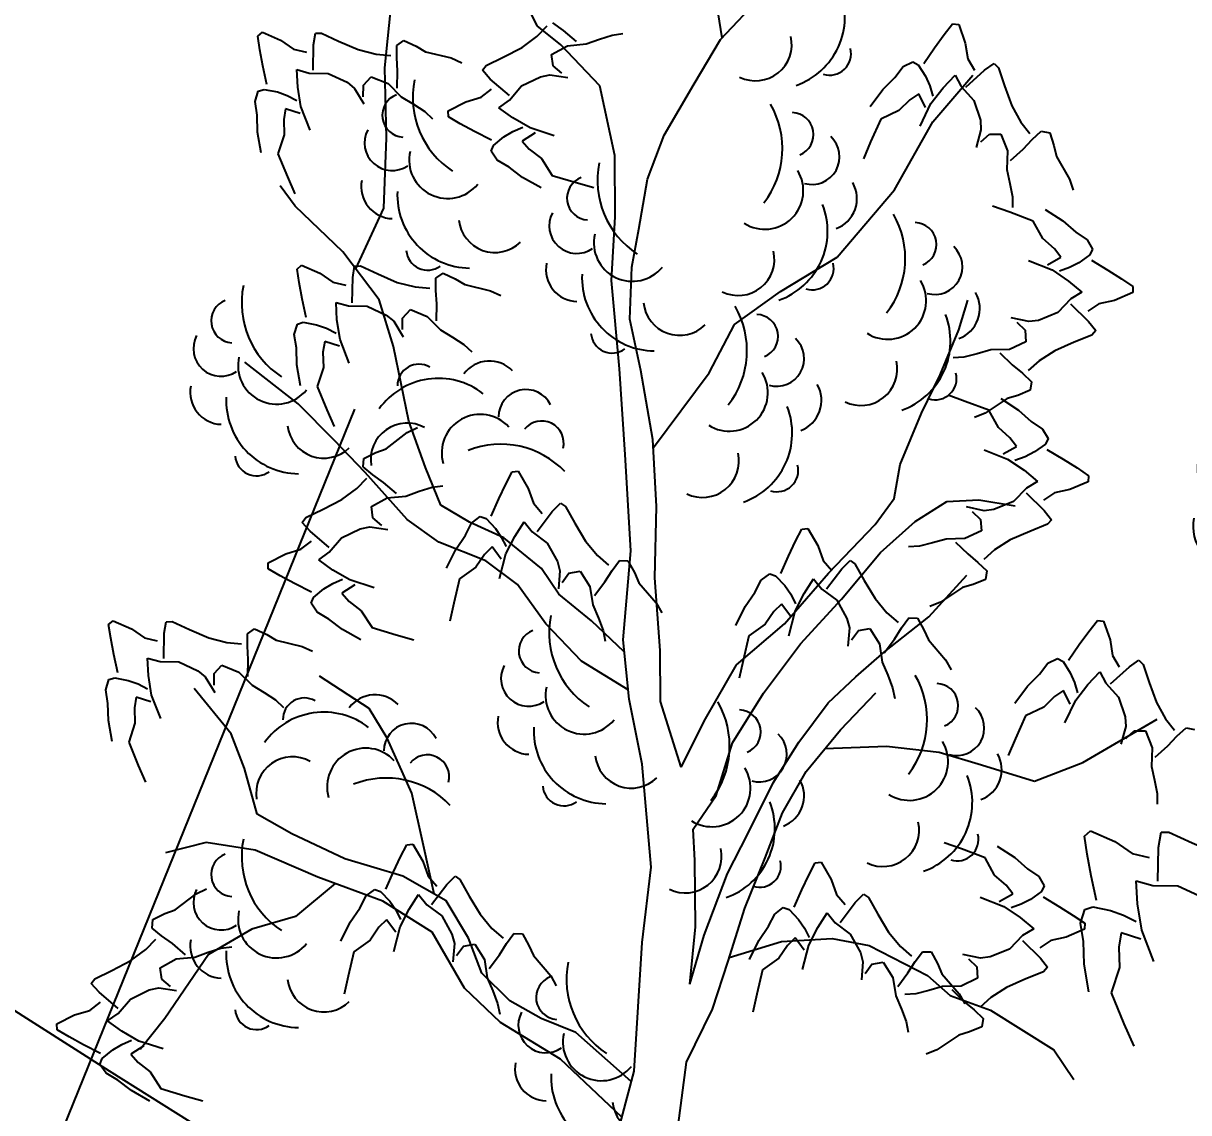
# Model space of a CAD drawing. Header units: millimetres. Extents: x 524954 to 526204, y 9523489 to 9524010.
# Drawn here: x 525915.408 to 525919.589, y 9523819.063 to 9523822.974 of the extents above; entities that cross this region are included whole.
import ezdxf

# ---------------------------------------------------------------- set-up
doc = ezdxf.new("R2010")
doc.units = ezdxf.units.MM
doc.linetypes.add('ACAD_ISO12W100', pattern=[21, 12, -3, 0, -3, 0, -3])
doc.linetypes.add('CACHE2', pattern=[4.7625, 3.175, -1.5875])
for name, color, linetype in [('Arbre', 34, 'ACAD_ISO12W100'), ('Borde_Piste', 7, 'CACHE2'), ('CN_01_00', 3, 'Continuous'), ('Toponomie', 7, 'CACHE2')]:
    doc.layers.add(name, color=color, linetype=linetype)
doc.styles.get("Standard").update_dxf_attribs({"font": 'arial.ttf'})

# ---------------------------------------------------------------- blocks, each defined once
blk = doc.blocks.new('v088')
at = {"linetype": 'Continuous'}
for p, q in [((0.3448, 10.1217), (0.2693, 10.6145)), ((-1.8059, 9.9306), (-1.7492, 10.4915)), ((-0.8352, 10.1996), (-0.9911, 10.5198)), ((0.3358, 10.1122), (0.6339, 10.4293)), ((-0.6834, 10.0784), (-0.8352, 10.1996)), ((0.1676, 9.8288), (0.3358, 10.1122)), ((-0.4354, 9.8162), (-0.6834, 10.0784)), ((-1.7966, 9.483), (-1.8059, 9.9306)), ((1.6901, 9.587), (1.945, 9.8846)), ((-0.339, 9.3704), (-0.4354, 9.8162)), ((-0.0246, 9.5014), (0.1676, 9.8288)), ((1.4442, 9.1527), (1.6901, 9.587)), ((-1.8121, 9.0349), (-1.7966, 9.483)), ((-0.1306, 9.2193), (-0.0246, 9.5014)), ((-0.337, 8.9787), (-0.339, 9.3704)), ((-0.1861, 8.901), (-0.1306, 9.2193)), ((-2.3783, 9.048), (-2.4742, 9.1766)), ((1.08, 8.7222), (1.4442, 9.1527)), ((-2.0737, 8.7558), (-2.3783, 9.048)), ((-1.992, 8.6473), (-1.8121, 9.0349)), ((-0.3597, 8.574), (-0.337, 8.9787)), ((-0.2308, 8.6575), (-0.1861, 8.901)), ((-1.8434, 8.4497), (-2.0737, 8.7558)), ((0.7177, 8.5032), (1.08, 8.7222)), ((-0.2426, 8.3277), (-0.2308, 8.6575)), ((-0.3105, 8.0091), (-0.3597, 8.574)), ((0.4236, 8.2918), (0.7177, 8.5032)), ((-1.7501, 8.1531), (-1.8434, 8.4497)), ((1.8546, 8.2596), (1.9129, 8.4473)), ((-0.1735, 7.9995), (-0.2426, 8.3277)), ((0.2621, 7.9837), (0.4236, 8.2918)), ((1.7363, 7.971), (1.8546, 8.2596)), ((-1.6531, 7.6763), (-1.7501, 8.1531)), ((-2.3581, 7.786), (-2.6995, 8.0525)), ((-0.2742, 7.4626), (-0.3105, 8.0091)), ((-0.0959, 7.5596), (-0.1735, 7.9995)), ((-0.0934, 7.5087), (0.2621, 7.9837)), ((1.617, 7.726), (1.7363, 7.971)), ((-2.1294, 7.5544), (-2.3581, 7.786)), ((1.4808, 7.3998), (1.617, 7.726)), ((-1.5474, 7.38), (-1.6531, 7.6763)), ((-1.9323, 7.3471), (-2.1294, 7.5544)), ((-0.0745, 7.1309), (-0.0959, 7.5596)), ((-0.2365, 6.8477), (-0.2742, 7.4626)), ((-1.4491, 7.1395), (-1.5474, 7.38)), ((1.4418, 7.1813), (1.4808, 7.3998)), ((-1.6648, 7.048), (-1.9323, 7.3471)), ((-1.2665, 7.0314), (-1.4491, 7.1395)), ((1.3209, 7.0171), (1.4418, 7.1813)), ((1.5755, 7.0348), (1.778, 7.1634)), ((1.778, 7.1634), (1.983, 7.1739)), ((1.983, 7.1739), (2.2139, 7.1352)), ((-0.0837, 6.6768), (-0.0745, 7.1309)), ((-1.4628, 6.9029), (-1.6648, 7.048)), ((-1.0467, 6.9303), (-1.2665, 7.0314)), ((1.3557, 6.8374), (1.5755, 7.0348)), ((1.0227, 6.7061), (1.3209, 7.0171)), ((-0.8063, 6.7363), (-1.0467, 6.9303)), ((-1.1618, 6.7848), (-1.4628, 6.9029)), ((-0.2869, 6.2807), (-0.2365, 6.8477)), ((1.107, 6.54), (1.3557, 6.8374)), ((-0.9597, 6.6336), (-1.1618, 6.7848)), ((-0.6972, 6.5707), (-0.8063, 6.7363)), ((0.7433, 6.3831), (1.0227, 6.7061)), ((1.6628, 6.4272), (1.906, 6.6935)), ((-0.0491, 6.2111), (-0.0837, 6.6768)), ((-0.7803, 6.3824), (-0.9597, 6.6336)), ((-0.4884, 6.4009), (-0.6972, 6.5707)), ((0.8455, 6.2546), (1.107, 6.54)), ((1.3814, 6.2037), (1.6628, 6.4272)), ((-0.5514, 6.1446), (-0.7803, 6.3824)), ((-0.2789, 6.2036), (-0.4884, 6.4009)), ((0.4379, 6.1217), (0.7433, 6.3831)), ((-0.2479, 5.9022), (-0.2869, 6.2807)), ((0.6096, 5.9388), (0.8455, 6.2546)), ((-0.0486, 5.8877), (-0.0491, 6.2111)), ((1.1982, 6.0444), (1.3814, 6.2037)), ((-0.2539, 5.9607), (-0.5514, 6.1446)), ((0.2399, 5.7756), (0.4379, 6.1217)), ((-1.9071, 5.8427), (-2.2223, 6.0475)), ((1.0213, 5.879), (1.1982, 6.0444)), ((-2.7868, 5.6812), (-3.0229, 5.9686)), ((0.4109, 5.6237), (0.6096, 5.9388)), ((1.0995, 5.7065), (1.3247, 5.9413)), ((-0.1646, 5.4873), (-0.2479, 5.9022)), ((0.0846, 5.4676), (-0.0486, 5.8877)), ((0.8338, 5.6263), (1.0213, 5.879)), ((-1.7911, 5.6523), (-1.9071, 5.8427)), ((0.0846, 5.4676), (0.2399, 5.7756)), ((2.6462, 5.4963), (3.1193, 5.7735)), ((0.8812, 5.4407), (1.0995, 5.7065)), ((-2.7013, 5.4591), (-2.7868, 5.6812)), ((-1.6346, 5.3011), (-1.7911, 5.6523)), ((0.3061, 5.2857), (0.4109, 5.6237)), ((0.6713, 5.3679), (0.8338, 5.6263)), ((1.0006, 5.5861), (1.394, 5.6007)), ((1.394, 5.6007), (1.7306, 5.5642)), ((1.7306, 5.5642), (1.9997, 5.4827)), ((-0.1073, 4.8293), (-0.1646, 5.4873)), ((1.9997, 5.4827), (2.3377, 5.3779)), ((2.3377, 5.3779), (2.6462, 5.4963)), ((-2.6206, 5.1685), (-2.7013, 5.4591)), ((0.7312, 5.1764), (0.8812, 5.4407)), ((0.5102, 5.0412), (0.6713, 5.3679)), ((-1.5592, 4.9668), (-1.6346, 5.3011)), ((0.1613, 5.0712), (0.3061, 5.2857)), ((-2.4003, 5.0425), (-2.6206, 5.1685)), ((0.6191, 4.888), (0.7312, 5.1764)), ((-2.0611, 4.8817), (-2.4003, 5.0425)), ((0.1717, 4.8724), (0.1613, 5.0712)), ((0.3786, 4.7897), (0.5102, 5.0412)), ((-2.9464, 4.9876), (-3.2062, 4.92)), ((-2.6344, 4.9381), (-2.9464, 4.9876)), ((-1.4917, 4.6586), (-1.5592, 4.9668)), ((-2.2328, 4.7662), (-2.6344, 4.9381)), ((-1.6919, 4.7713), (-2.0611, 4.8817)), ((0.1743, 4.4496), (0.1717, 4.8724)), ((0.489, 4.5681), (0.6191, 4.888)), ((-0.1657, 4.3492), (-0.1073, 4.8293)), ((-1.8192, 4.6131), (-2.2328, 4.7662)), ((-1.415, 4.6154), (-1.6919, 4.7713)), ((0.2314, 4.3948), (0.3786, 4.7897)), ((-2.1227, 4.7254), (-2.3768, 4.5144)), ((-1.5041, 4.4145), (-1.8192, 4.6131)), ((-1.2732, 4.3758), (-1.415, 4.6154)), ((0.3841, 4.2301), (0.489, 4.5681)), ((-2.3768, 4.5144), (-2.655, 4.434)), ((-2.655, 4.434), (-2.9315, 4.2727)), ((-1.2976, 4.0581), (-1.5041, 4.4145)), ((0.1384, 4.0819), (0.1743, 4.4496)), ((-1.1877, 4.1537), (-1.2732, 4.3758)), ((-0.2169, 3.5272), (-0.1657, 4.3492)), ((0.1384, 4.0819), (0.2314, 4.3948)), ((0.3911, 4.2526), (0.7235, 4.3553)), ((0.7235, 4.3553), (1.0465, 4.3745)), ((1.0465, 4.3745), (1.2838, 4.3297)), ((1.2838, 4.3297), (1.6547, 4.1385)), ((-2.9315, 4.2727), (-3.209, 3.8627)), ((0.2848, 3.9233), (0.3841, 4.2301)), ((-1.0099, 3.9771), (-1.1877, 4.1537)), ((1.6547, 4.1385), (1.8004, 4.0109)), ((-1.0692, 3.839), (-1.2976, 4.0581)), ((-0.8085, 3.8631), (-1.0099, 3.9771)), ((1.8004, 4.0109), (2.0573, 3.9168)), ((0.1177, 3.584), (0.2848, 3.9233)), ((2.0573, 3.9168), (2.4606, 3.664)), ((-3.209, 3.8627), (-3.3666, 3.6666)), ((-0.589, 3.7744), (-0.8085, 3.8631)), ((-0.6849, 3.6045), (-1.0692, 3.839)), ((-0.2343, 3.4611), (-0.589, 3.7744)), ((2.4606, 3.664), (2.589, 3.4739)), ((-0.2941, 3.234), (-0.6849, 3.6045)), ((0.064, 3.1786), (0.1177, 3.584)), ((-0.3436, 3.0457), (-0.2169, 3.5272))]:
    blk.add_line(p, q, dxfattribs=at)
at = {"color": 3, "linetype": 'Continuous'}
for p, q in [((-0.6662, 10.1688), (-0.7348, 10.218)), ((1.7617, 10.1424), (1.8156, 10.2117)), ((1.8156, 10.2117), (1.8541, 10.2078)), ((1.8541, 10.2078), (1.8964, 10.0886)), ((-2.6162, 10.1323), (-2.587, 10.1577)), ((-2.587, 10.1577), (-2.4712, 10.1066)), ((-2.2608, 10.0773), (-2.2494, 10.1511)), ((-2.2494, 10.1511), (-2.2113, 10.1522)), ((-2.2113, 10.1522), (-2.101, 10.101)), ((-0.8359, 10.1311), (-0.7709, 10.1978)), ((-0.5833, 10.0982), (-0.6662, 10.1688)), ((-0.3559, 10.1397), (-0.2873, 10.1487)), ((-2.6028, 10.0456), (-2.6162, 10.1323)), ((-2.4712, 10.1066), (-2.3879, 10.0492)), ((-2.101, 10.101), (-1.977, 10.0475)), ((-1.7301, 10.0737), (-1.6848, 10.1049)), ((-1.6848, 10.1049), (-1.6075, 10.069)), ((-0.9313, 10.0604), (-0.8359, 10.1311)), ((-0.5231, 10.0829), (-0.4378, 10.1134)), ((-0.4378, 10.1134), (-0.3559, 10.1397)), ((1.7002, 10.0578), (1.7617, 10.1424)), ((-2.5835, 9.9428), (-2.6028, 10.0456)), ((-2.3879, 10.0492), (-2.3057, 10.0298)), ((-2.2643, 9.9167), (-2.2608, 10.0773)), ((-1.977, 10.0475), (-1.8618, 10.0181)), ((-1.7305, 9.9947), (-1.7301, 10.0737)), ((-1.6075, 10.069), (-1.5466, 10.0327)), ((-1.0512, 9.9981), (-0.9313, 10.0604)), ((-0.7431, 10.0152), (-0.6418, 10.0712)), ((-0.6418, 10.0712), (-0.5231, 10.0829)), ((1.631, 9.9578), (1.7002, 10.0578)), ((1.8964, 10.0886), (1.9118, 9.9886)), ((-1.8618, 10.0181), (-1.7691, 10.0099)), ((-1.7254, 9.9105), (-1.7305, 9.9947)), ((-1.5466, 10.0327), (-1.3822, 9.9939)), ((-1.3822, 9.9939), (-1.316, 9.9632)), ((-1.1606, 9.945), (-1.0512, 9.9981)), ((-0.7336, 9.9427), (-0.7431, 10.0152)), ((1.9118, 9.9886), (1.9541, 9.9155)), ((-2.5582, 9.8238), (-2.5835, 9.9428)), ((-1.1838, 9.9148), (-1.1606, 9.945)), ((-0.677, 9.8958), (-0.7336, 9.9427)), ((1.4463, 9.8693), (1.5002, 9.9386)), ((1.5002, 9.9386), (1.5617, 9.9693)), ((1.5617, 9.9693), (1.5963, 9.9501)), ((1.5963, 9.9501), (1.6425, 9.877)), ((2.0195, 9.9155), (2.081, 9.9578)), ((2.081, 9.9578), (2.1079, 9.9309)), ((2.1079, 9.9309), (2.1464, 9.8155)), ((-2.3678, 9.9191), (-2.2883, 9.8969)), ((-2.3619, 9.8077), (-2.3678, 9.9191)), ((-2.2883, 9.8969), (-2.1685, 9.895)), ((-2.1685, 9.895), (-2.0471, 9.8386)), ((-1.9432, 9.8199), (-1.893, 9.873)), ((-1.893, 9.873), (-1.7856, 9.8299)), ((-1.7277, 9.8016), (-1.7254, 9.9105)), ((-1.1339, 9.8592), (-1.1838, 9.9148)), ((-0.9342, 9.8156), (-0.8138, 9.874)), ((-0.8138, 9.874), (-0.7533, 9.8858)), ((-0.7533, 9.8858), (-0.6387, 9.8698)), ((1.3694, 9.7924), (1.4463, 9.8693)), ((1.6425, 9.877), (1.6694, 9.8155)), ((1.7541, 9.8039), (1.831, 9.8847)), ((1.831, 9.8847), (1.8695, 9.8116)), ((1.9002, 9.8078), (2.0195, 9.9155)), ((-2.0471, 9.8386), (-1.9997, 9.7992)), ((-1.9438, 9.7464), (-1.9432, 9.8199)), ((-1.7856, 9.8299), (-1.7015, 9.7452)), ((-1.0116, 9.755), (-1.1339, 9.8592)), ((-1.0114, 9.724), (-0.9342, 9.8156)), ((1.6694, 9.8155), (1.6887, 9.7501)), ((2.1464, 9.8155), (2.1926, 9.6885)), ((-2.634, 9.7155), (-2.6142, 9.7814)), ((-2.6142, 9.7814), (-2.5764, 9.7933)), ((-2.5764, 9.7933), (-2.4916, 9.7768)), ((-2.4916, 9.7768), (-2.4283, 9.7541)), ((-2.3419, 9.6831), (-2.3619, 9.8077)), ((-1.9997, 9.7992), (-1.9397, 9.7002)), ((-1.1923, 9.7429), (-1.1254, 9.7944)), ((1.2886, 9.6847), (1.3694, 9.7924)), ((1.6002, 9.7655), (1.5425, 9.727)), ((1.6425, 9.677), (1.6002, 9.7655)), ((1.6771, 9.7039), (1.7541, 9.8039)), ((1.8695, 9.8116), (1.9502, 9.7232)), ((-2.6206, 9.6288), (-2.634, 9.7155)), ((-2.4283, 9.7541), (-2.3676, 9.7232)), ((-1.7015, 9.7452), (-1.624, 9.6985)), ((-1.4022, 9.6572), (-1.2895, 9.7147)), ((-1.2895, 9.7147), (-1.1923, 9.7429)), ((-1.0789, 9.6763), (-1.0114, 9.724)), ((1.5425, 9.727), (1.4733, 9.6578)), ((1.6079, 9.5578), (1.6771, 9.7039)), ((1.9502, 9.7232), (1.9925, 9.5962)), ((-2.4395, 9.6694), (-2.4511, 9.6011)), ((-2.3461, 9.6395), (-2.4395, 9.6694)), ((-2.2831, 9.5325), (-2.3419, 9.6831)), ((-1.624, 9.6985), (-1.5519, 9.6516)), ((-1.5519, 9.6516), (-1.5015, 9.6041)), ((-1.401, 9.6186), (-1.4022, 9.6572)), ((-0.9888, 9.6106), (-1.0789, 9.6763)), ((1.4733, 9.6578), (1.3579, 9.6039)), ((2.1926, 9.6885), (2.2503, 9.5847)), ((-2.6175, 9.52), (-2.6206, 9.6288)), ((-2.4511, 9.6011), (-2.4483, 9.5032)), ((-1.3254, 9.5742), (-1.401, 9.6186)), ((-0.8796, 9.5473), (-0.9888, 9.6106)), ((1.3579, 9.6039), (1.2925, 9.4577)), ((1.9925, 9.5962), (1.9964, 9.5347)), ((-1.2335, 9.5242), (-1.3254, 9.5742)), ((-0.9892, 9.5252), (-0.9269, 9.5527)), ((-0.7257, 9.4976), (-0.8796, 9.5473)), ((1.9964, 9.5347), (1.9656, 9.4231)), ((2.2503, 9.5847), (2.308, 9.5116)), ((-2.5946, 9.3874), (-2.6175, 9.52)), ((-2.4483, 9.5032), (-2.4883, 9.3823)), ((-1.1253, 9.4685), (-1.2335, 9.5242)), ((-1.1132, 9.4352), (-1.0467, 9.4905)), ((-1.0467, 9.4905), (-0.9892, 9.5252)), ((-0.8484, 9.5165), (-0.9306, 9.463)), ((1.9964, 9.4577), (2.0502, 9.5077)), ((2.0502, 9.5077), (2.1233, 9.5077)), ((2.1233, 9.5077), (2.1656, 9.4)), ((2.3233, 9.4731), (2.381, 9.527)), ((2.381, 9.527), (2.4349, 9.5154)), ((2.4349, 9.5154), (2.4618, 9.4347)), ((-1.1278, 9.3984), (-1.1132, 9.4352)), ((-0.9306, 9.463), (-0.885, 9.4108)), ((1.2925, 9.4577), (1.2463, 9.35)), ((2.2657, 9.4116), (2.3233, 9.4731)), ((2.4618, 9.4347), (2.4772, 9.3654)), ((-2.4883, 9.3823), (-2.4269, 9.2344)), ((-1.0892, 9.3413), (-1.1278, 9.3984)), ((-0.885, 9.4108), (-0.8073, 9.3511)), ((2.1656, 9.4), (2.1618, 9.2808)), ((2.1849, 9.3385), (2.2657, 9.4116)), ((-1.0136, 9.2969), (-1.0892, 9.3413)), ((-0.8073, 9.3511), (-0.7389, 9.2437)), ((2.4772, 9.3654), (2.5618, 9.2193)), ((-0.9273, 9.2307), (-1.0136, 9.2969)), ((2.1618, 9.2808), (2.181, 9.1923)), ((-2.4269, 9.2344), (-2.3802, 9.1269)), ((-0.81, 9.1646), (-0.9273, 9.2307)), ((-0.7389, 9.2437), (-0.5855, 9.1979)), ((2.5618, 9.2193), (2.5849, 9.15)), ((-0.5855, 9.1979), (-0.4727, 9.1661)), ((2.181, 9.1923), (2.1964, 9.1077)), ((2.1964, 9.1077), (2.1964, 9.0385)), ((2.1801, 9.009), (2.0697, 9.0483)), ((2.3301, 8.953), (2.1801, 9.009)), ((2.4064, 9.0272), (2.519, 8.9533)), ((2.3912, 8.8412), (2.3301, 8.953)), ((2.519, 8.9533), (2.6006, 8.8814)), ((2.6006, 8.8814), (2.6731, 8.832)), ((2.4646, 8.7765), (2.3912, 8.8412)), ((2.6731, 8.832), (2.7077, 8.7725)), ((2.5067, 8.7213), (2.4646, 8.7765)), ((2.7077, 8.7725), (2.6907, 8.7368)), ((2.2998, 8.7005), (2.4501, 8.6406)), ((2.421, 8.6735), (2.5067, 8.7213)), ((2.6907, 8.7368), (2.6207, 8.6861)), ((2.7005, 8.7027), (2.8047, 8.6399)), ((-2.3661, 8.6466), (-2.3369, 8.6719)), ((-2.3527, 8.5599), (-2.3661, 8.6466)), ((-2.3369, 8.6719), (-2.2212, 8.6209)), ((-2.0108, 8.5916), (-1.9993, 8.6654)), ((-1.9993, 8.6654), (-1.9613, 8.6665)), ((-1.9613, 8.6665), (-1.8509, 8.6153)), ((2.5609, 8.6554), (2.4969, 8.632)), ((2.6207, 8.6861), (2.5609, 8.6554)), ((-2.2212, 8.6209), (-2.1379, 8.5634)), ((-2.0143, 8.4309), (-2.0108, 8.5916)), ((-1.8509, 8.6153), (-1.7269, 8.5617)), ((-1.4805, 8.509), (-1.4801, 8.5879)), ((-1.4801, 8.5879), (-1.4347, 8.6192)), ((-1.4347, 8.6192), (-1.3575, 8.5833)), ((2.4501, 8.6406), (2.5548, 8.5702)), ((2.8047, 8.6399), (2.8931, 8.5838)), ((-2.3334, 8.4571), (-2.3527, 8.5599)), ((-2.1379, 8.5634), (-2.0557, 8.544)), ((-1.7269, 8.5617), (-1.6118, 8.5324)), ((-1.6118, 8.5324), (-1.519, 8.5242)), ((-1.3575, 8.5833), (-1.2966, 8.547)), ((-1.2966, 8.547), (-1.1322, 8.5082)), ((2.5548, 8.5702), (2.6402, 8.4985)), ((2.8931, 8.5838), (2.9656, 8.5345)), ((2.9656, 8.5345), (2.9641, 8.4958)), ((-1.4754, 8.4248), (-1.4805, 8.509)), ((-1.1322, 8.5082), (-1.066, 8.4775)), ((2.6402, 8.4985), (2.5697, 8.4555)), ((2.9641, 8.4958), (2.8478, 8.4461)), ((-2.3082, 8.3381), (-2.3334, 8.4571)), ((-2.1178, 8.4334), (-2.0382, 8.4112)), ((-2.1118, 8.322), (-2.1178, 8.4334)), ((-1.4776, 8.3159), (-1.4754, 8.4248)), ((2.5697, 8.4555), (2.4865, 8.3693)), ((2.5678, 8.4245), (2.6828, 8.3123)), ((2.749, 8.4244), (2.6787, 8.3776)), ((2.8478, 8.4461), (2.749, 8.4244)), ((-2.0382, 8.4112), (-1.9184, 8.4092)), ((-1.9184, 8.4092), (-1.7971, 8.3529)), ((-1.6931, 8.3341), (-1.643, 8.3873)), ((-1.643, 8.3873), (-1.5356, 8.3441)), ((2.4865, 8.3693), (2.3625, 8.3191)), ((-2.3641, 8.2956), (-2.3264, 8.3076)), ((-2.3264, 8.3076), (-2.2415, 8.291)), ((-2.0919, 8.1974), (-2.1118, 8.322)), ((-1.7971, 8.3529), (-1.7497, 8.3134)), ((-1.7497, 8.3134), (-1.6897, 8.2145)), ((-1.6937, 8.2606), (-1.6931, 8.3341)), ((-1.5356, 8.3441), (-1.4515, 8.2595)), ((2.3013, 8.3113), (2.188, 8.335)), ((2.3625, 8.3191), (2.3013, 8.3113)), ((2.6828, 8.3123), (2.7289, 8.2536)), ((-2.384, 8.2298), (-2.3641, 8.2956)), ((-2.2415, 8.291), (-2.1783, 8.2684)), ((-2.1783, 8.2684), (-2.1175, 8.2375)), ((-1.4515, 8.2595), (-1.374, 8.2128)), ((2.2245, 8.3065), (2.2778, 8.2559)), ((2.2778, 8.2559), (2.2824, 8.183)), ((2.7289, 8.2536), (2.7037, 8.225)), ((-2.3706, 8.1431), (-2.384, 8.2298)), ((-2.0331, 8.0467), (-2.0919, 8.1974)), ((-1.374, 8.2128), (-1.3019, 8.1659)), ((2.7037, 8.225), (2.591, 8.1793)), ((-2.3674, 8.0343), (-2.3706, 8.1431)), ((-2.1895, 8.1837), (-2.2011, 8.1153)), ((-2.0961, 8.1537), (-2.1895, 8.1837)), ((-1.3019, 8.1659), (-1.2515, 8.1184)), ((2.2824, 8.183), (2.1776, 8.1339)), ((2.591, 8.1793), (2.4672, 8.1253)), ((-2.2011, 8.1153), (-2.1982, 8.0174)), ((1.8878, 8.0848), (1.8187, 8.0804)), ((1.9713, 8.1055), (1.8878, 8.0848)), ((2.0584, 8.1303), (1.9713, 8.1055)), ((2.1776, 8.1339), (2.0584, 8.1303)), ((2.1174, 8.1109), (2.1954, 8.0349)), ((2.4672, 8.1253), (2.3672, 8.0611)), ((-2.3445, 7.9016), (-2.3674, 8.0343)), ((2.1954, 8.0349), (2.2605, 7.9811)), ((2.3672, 8.0611), (2.2979, 7.9989)), ((-2.1982, 8.0174), (-2.2383, 7.8966)), ((2.2605, 7.9811), (2.3179, 7.927)), ((2.3179, 7.927), (2.3098, 7.8725)), ((-2.2383, 7.8966), (-2.1768, 7.7487)), ((2.3098, 7.8725), (2.2308, 7.8405)), ((1.8965, 7.8022), (1.7861, 7.8414)), ((2.1627, 7.8208), (2.0222, 7.7271)), ((2.1227, 7.8203), (2.2353, 7.7465)), ((2.2308, 7.8405), (2.1627, 7.8208)), ((2.0465, 7.7461), (1.8965, 7.8022)), ((-2.1768, 7.7487), (-2.1302, 7.6412)), ((2.0222, 7.7271), (1.9545, 7.6997)), ((2.1075, 7.6343), (2.0465, 7.7461)), ((2.2353, 7.7465), (2.3169, 7.6746)), ((2.3169, 7.6746), (2.3894, 7.6252)), ((-1.7972, 7.4997), (-1.6632, 7.6026)), ((-1.6632, 7.6026), (-1.5976, 7.6345)), ((2.1809, 7.5696), (2.1075, 7.6343)), ((2.3894, 7.6252), (2.424, 7.5657)), ((2.223, 7.5144), (2.1809, 7.5696)), ((2.407, 7.5299), (2.337, 7.4793)), ((2.424, 7.5657), (2.407, 7.5299)), ((-1.9404, 7.4382), (-1.8638, 7.4754)), ((-1.8638, 7.4754), (-1.7972, 7.4997)), ((2.0162, 7.4937), (2.1664, 7.4338)), ((2.1373, 7.4666), (2.223, 7.5144)), ((2.337, 7.4793), (2.2772, 7.4485)), ((2.4169, 7.4959), (2.521, 7.4331)), ((-1.9448, 7.3833), (-1.9404, 7.4382)), ((2.1664, 7.4338), (2.2711, 7.3633)), ((2.2772, 7.4485), (2.2132, 7.4252)), ((2.521, 7.4331), (2.6094, 7.377)), ((-1.8839, 7.3331), (-1.9448, 7.3833)), ((2.2711, 7.3633), (2.3565, 7.2916)), ((2.6094, 7.377), (2.6819, 7.3276)), ((-1.985, 7.2461), (-1.9201, 7.3129)), ((-1.8154, 7.2839), (-1.8839, 7.3331)), ((-1.0336, 7.2746), (-0.9936, 7.3527)), ((-0.9936, 7.3527), (-0.9551, 7.3561)), ((-0.9551, 7.3561), (-0.8913, 7.2468)), ((2.6819, 7.3276), (2.6805, 7.289)), ((-1.7325, 7.2133), (-1.8154, 7.2839)), ((-1.587, 7.2285), (-1.5051, 7.2548)), ((-1.5051, 7.2548), (-1.4365, 7.2638)), ((-1.0783, 7.18), (-1.0336, 7.2746)), ((2.286, 7.2486), (2.2028, 7.1624)), ((2.3565, 7.2916), (2.286, 7.2486)), ((2.6805, 7.289), (2.5641, 7.2392)), ((-2.0805, 7.1754), (-1.985, 7.2461)), ((-1.791, 7.1862), (-1.6722, 7.1979)), ((-1.6722, 7.1979), (-1.587, 7.2285)), ((-0.8913, 7.2468), (-0.8575, 7.1514)), ((2.2841, 7.2177), (2.3991, 7.1055)), ((2.4653, 7.2176), (2.395, 7.1707)), ((2.5641, 7.2392), (2.4653, 7.2176)), ((-2.2004, 7.1132), (-2.0805, 7.1754)), ((-1.8923, 7.1303), (-1.791, 7.1862)), ((-1.1277, 7.0688), (-1.0783, 7.18)), ((-0.8575, 7.1514), (-0.8023, 7.0875)), ((-0.7381, 7.0997), (-0.6855, 7.1528)), ((-0.6855, 7.1528), (-0.654, 7.1313)), ((2.2028, 7.1624), (2.0788, 7.1122)), ((-2.3098, 7.06), (-2.2004, 7.1132)), ((-1.8828, 7.0578), (-1.8923, 7.1303)), ((-0.8351, 6.9716), (-0.7381, 7.0997)), ((-0.654, 7.1313), (-0.5947, 7.0251)), ((2.0176, 7.1045), (1.9044, 7.1282)), ((1.9408, 7.0996), (1.9941, 7.049)), ((2.0788, 7.1122), (2.0176, 7.1045)), ((2.3991, 7.1055), (2.4452, 7.0467)), ((-2.333, 7.0298), (-2.3098, 7.06)), ((-2.283, 6.9743), (-2.333, 7.0298)), ((-1.8262, 7.0109), (-1.8828, 7.0578)), ((-1.2925, 6.9474), (-1.2526, 7.0255)), ((-1.2526, 7.0255), (-1.1978, 7.0672)), ((-1.1978, 7.0672), (-1.1602, 7.0548)), ((-1.1602, 7.0548), (-1.1012, 6.9916)), ((-0.978, 6.9406), (-0.9175, 7.0343)), ((-0.9175, 7.0343), (-0.8661, 6.9697)), ((-0.5947, 7.0251), (-0.5257, 6.909)), ((1.9941, 7.049), (1.9988, 6.9761)), ((2.4452, 7.0467), (2.4201, 7.0181)), ((-2.1607, 6.8701), (-2.283, 6.9743)), ((-2.0833, 6.9307), (-1.963, 6.9891)), ((-1.963, 6.9891), (-1.9025, 7.0009)), ((-1.9025, 7.0009), (-1.7879, 6.9849)), ((-1.1012, 6.9916), (-1.0633, 6.9361)), ((-0.8661, 6.9697), (-0.7702, 6.8978)), ((0.8128, 6.9092), (0.8527, 6.9872)), ((0.8527, 6.9872), (0.8913, 6.9906)), ((0.8913, 6.9906), (0.9551, 6.8814)), ((1.9988, 6.9761), (1.8939, 6.9271)), ((2.3073, 6.9725), (2.1835, 6.9184)), ((2.4201, 7.0181), (2.3073, 6.9725)), ((-2.1606, 6.8391), (-2.0833, 6.9307)), ((-1.3538, 6.8575), (-1.2925, 6.9474)), ((-1.0633, 6.9361), (-1.0322, 6.8755)), ((-1.0349, 6.828), (-0.978, 6.9406)), ((1.7747, 6.9234), (1.6876, 6.8986)), ((1.8939, 6.9271), (1.7747, 6.9234)), ((2.1835, 6.9184), (2.0835, 6.8543)), ((-2.4387, 6.8298), (-2.3415, 6.858)), ((-2.3415, 6.858), (-2.2745, 6.9095)), ((-1.122, 6.8741), (-1.1715, 6.8255)), ((-1.0639, 6.7951), (-1.122, 6.8741)), ((-0.7702, 6.8978), (-0.705, 6.781)), ((-0.5257, 6.909), (-0.4496, 6.8178)), ((0.7681, 6.8145), (0.8128, 6.9092)), ((0.9551, 6.8814), (0.9888, 6.786)), ((1.6041, 6.8779), (1.535, 6.8736)), ((1.6876, 6.8986), (1.6041, 6.8779)), ((1.8337, 6.904), (1.9118, 6.828)), ((-2.5514, 6.7723), (-2.4387, 6.8298)), ((-2.228, 6.7914), (-2.1606, 6.8391)), ((-1.413, 6.7366), (-1.3538, 6.8575)), ((-1.1715, 6.8255), (-1.2266, 6.7446)), ((-1.0757, 6.6715), (-1.0349, 6.828)), ((-0.4496, 6.8178), (-0.3793, 6.7567)), ((0.7187, 6.7034), (0.7681, 6.8145)), ((1.9118, 6.828), (1.9768, 6.7743)), ((2.0835, 6.8543), (2.0142, 6.7921)), ((-2.5502, 6.7337), (-2.5514, 6.7723)), ((-2.1379, 6.7256), (-2.228, 6.7914)), ((-0.705, 6.781), (-0.6897, 6.7213)), ((-0.357, 6.7218), (-0.3104, 6.7855)), ((-0.3104, 6.7855), (-0.2553, 6.7842)), ((-0.2553, 6.7842), (-0.2138, 6.7099)), ((0.9888, 6.786), (1.0441, 6.7221)), ((1.1083, 6.7343), (1.1609, 6.7873)), ((1.1609, 6.7873), (1.1923, 6.7659)), ((1.1923, 6.7659), (1.2517, 6.6597)), ((1.9768, 6.7743), (2.0342, 6.7201)), ((-2.4746, 6.6893), (-2.5502, 6.7337)), ((-2.0288, 6.6624), (-2.1379, 6.7256)), ((-1.2266, 6.7446), (-1.3299, 6.6702)), ((-0.6897, 6.7213), (-0.6991, 6.6059)), ((-0.6753, 6.6457), (-0.6318, 6.7049)), ((-0.6318, 6.7049), (-0.56, 6.7185)), ((-0.56, 6.7185), (-0.4983, 6.6206)), ((-0.4022, 6.6506), (-0.357, 6.7218)), ((-0.2138, 6.7099), (-0.1857, 6.6447)), ((0.5938, 6.6601), (0.6485, 6.7018)), ((0.6485, 6.7018), (0.6861, 6.6893)), ((1.0112, 6.6062), (1.1083, 6.7343)), ((2.0342, 6.7201), (2.0261, 6.6656)), ((-2.3827, 6.6392), (-2.4746, 6.6893)), ((-2.2745, 6.5836), (-2.3827, 6.6392)), ((-2.1959, 6.6055), (-2.1384, 6.6402)), ((-2.1384, 6.6402), (-2.076, 6.6678)), ((-1.8748, 6.6127), (-2.0288, 6.6624)), ((-1.3299, 6.6702), (-1.3669, 6.5144)), ((-0.4679, 6.5637), (-0.4022, 6.6506)), ((-0.1857, 6.6447), (-0.0753, 6.5169)), ((0.5538, 6.582), (0.5938, 6.6601)), ((0.6861, 6.6893), (0.7451, 6.6262)), ((0.8684, 6.5752), (0.9289, 6.6689)), ((0.9289, 6.6689), (0.9803, 6.6043)), ((1.2517, 6.6597), (1.3207, 6.5436)), ((2.0261, 6.6656), (1.9472, 6.6337)), ((-2.2624, 6.5503), (-2.1959, 6.6055)), ((-1.9976, 6.6315), (-2.0798, 6.5781)), ((-0.4983, 6.6206), (-0.4798, 6.5027)), ((0.4926, 6.4921), (0.5538, 6.582)), ((0.7451, 6.6262), (0.7831, 6.5707)), ((0.9803, 6.6043), (1.0762, 6.5324)), ((1.879, 6.6139), (1.7385, 6.5203)), ((1.9472, 6.6337), (1.879, 6.6139)), ((-2.2769, 6.5134), (-2.2624, 6.5503)), ((-2.0798, 6.5781), (-2.0342, 6.5259)), ((-2.0342, 6.5259), (-1.9565, 6.4662)), ((0.7831, 6.5707), (0.8142, 6.5101)), ((0.8114, 6.4626), (0.8684, 6.5752)), ((1.0762, 6.5324), (1.1414, 6.4156)), ((1.3207, 6.5436), (1.3968, 6.4523)), ((-2.2384, 6.4564), (-2.2769, 6.5134)), ((-1.3669, 6.5144), (-1.3922, 6.3999)), ((-0.4798, 6.5027), (-0.4444, 6.4194)), ((-0.0753, 6.5169), (-0.0397, 6.4532)), ((0.4333, 6.3712), (0.4926, 6.4921)), ((0.7244, 6.5087), (0.6749, 6.4601)), ((0.7824, 6.4297), (0.7244, 6.5087)), ((1.7385, 6.5203), (1.6708, 6.4929)), ((-2.1628, 6.412), (-2.2384, 6.4564)), ((-2.0765, 6.3457), (-2.1628, 6.412)), ((-1.9565, 6.4662), (-1.8881, 6.3588)), ((-0.4444, 6.4194), (-0.4135, 6.3391)), ((0.6749, 6.4601), (0.6198, 6.3792)), ((0.7707, 6.306), (0.8114, 6.4626)), ((1.1414, 6.4156), (1.1567, 6.3559)), ((1.3968, 6.4523), (1.4671, 6.3913)), ((1.4894, 6.3564), (1.536, 6.4201)), ((1.536, 6.4201), (1.5911, 6.4188)), ((1.5911, 6.4188), (1.6326, 6.3444)), ((-3.5682, 6.3771), (-3.539, 6.4025)), ((-3.5548, 6.2904), (-3.5682, 6.3771)), ((-3.539, 6.4025), (-3.4232, 6.3514)), ((-3.2129, 6.3221), (-3.2014, 6.3959)), ((-3.2014, 6.3959), (-3.1633, 6.397)), ((-3.1633, 6.397), (-3.053, 6.3458)), ((-1.8881, 6.3588), (-1.7347, 6.313)), ((0.6198, 6.3792), (0.5164, 6.3047)), ((1.1567, 6.3559), (1.1472, 6.2405)), ((1.4442, 6.2852), (1.4894, 6.3564)), ((2.6849, 6.3343), (2.7388, 6.4036)), ((2.7388, 6.4036), (2.7772, 6.3997)), ((2.7772, 6.3997), (2.8196, 6.2805)), ((-3.4232, 6.3514), (-3.3399, 6.2939)), ((-3.2164, 6.1615), (-3.2129, 6.3221)), ((-3.053, 6.3458), (-2.929, 6.2922)), ((-2.6826, 6.2395), (-2.6821, 6.3185)), ((-2.6821, 6.3185), (-2.6368, 6.3497)), ((-2.6368, 6.3497), (-2.5596, 6.3138)), ((-2.5596, 6.3138), (-2.4986, 6.2775)), ((-1.9592, 6.2797), (-2.0765, 6.3457)), ((-1.7347, 6.313), (-1.6219, 6.2812)), ((-0.4135, 6.3391), (-0.4006, 6.2711)), ((0.5164, 6.3047), (0.4795, 6.1489)), ((1.171, 6.2803), (1.2146, 6.3394)), ((1.2146, 6.3394), (1.2864, 6.3531)), ((1.2864, 6.3531), (1.3481, 6.2552)), ((1.6326, 6.3444), (1.6606, 6.2793)), ((2.6234, 6.2497), (2.6849, 6.3343)), ((-3.5355, 6.1876), (-3.5548, 6.2904)), ((-3.3399, 6.2939), (-3.2577, 6.2746)), ((-2.929, 6.2922), (-2.8139, 6.2629)), ((-2.8139, 6.2629), (-2.7211, 6.2547)), ((-2.4986, 6.2775), (-2.3343, 6.2387)), ((1.3481, 6.2552), (1.3665, 6.1373)), ((1.3784, 6.1983), (1.4442, 6.2852)), ((1.6606, 6.2793), (1.771, 6.1515)), ((2.5541, 6.1497), (2.6234, 6.2497)), ((2.8196, 6.2805), (2.8349, 6.1805)), ((-2.6774, 6.1553), (-2.6826, 6.2395)), ((-2.3343, 6.2387), (-2.2681, 6.208)), ((-3.5103, 6.0686), (-3.5355, 6.1876)), ((-3.3198, 6.1639), (-3.2403, 6.1417)), ((-3.3139, 6.0525), (-3.3198, 6.1639)), ((-3.2403, 6.1417), (-3.1205, 6.1398)), ((-3.1205, 6.1398), (-2.9991, 6.0834)), ((-2.6797, 6.0464), (-2.6774, 6.1553)), ((0.4795, 6.1489), (0.4542, 6.0345)), ((1.3665, 6.1373), (1.4019, 6.054)), ((1.771, 6.1515), (1.8066, 6.0878)), ((2.4234, 6.1305), (2.4849, 6.1612)), ((2.4849, 6.1612), (2.5195, 6.142)), ((2.5195, 6.142), (2.5657, 6.0689)), ((2.8349, 6.1805), (2.8773, 6.1074)), ((2.9427, 6.1074), (3.0042, 6.1497)), ((3.0042, 6.1497), (3.0311, 6.1228)), ((-2.9991, 6.0834), (-2.9517, 6.044)), ((-2.8952, 6.0647), (-2.845, 6.1178)), ((-2.845, 6.1178), (-2.7377, 6.0747)), ((2.3695, 6.0612), (2.4234, 6.1305)), ((2.8234, 5.9997), (2.9427, 6.1074)), ((3.0311, 6.1228), (3.0696, 6.0074)), ((-3.5861, 5.9603), (-3.5662, 6.0262)), ((-3.5662, 6.0262), (-3.5284, 6.0381)), ((-3.5284, 6.0381), (-3.4436, 6.0215)), ((-3.4436, 6.0215), (-3.3804, 5.9989)), ((-3.294, 5.9279), (-3.3139, 6.0525)), ((-2.9517, 6.044), (-2.8917, 5.945)), ((-2.8958, 5.9912), (-2.8952, 6.0647)), ((-2.7377, 6.0747), (-2.6536, 5.99)), ((1.4019, 6.054), (1.4328, 5.9737)), ((2.2926, 5.9843), (2.3695, 6.0612)), ((2.5657, 6.0689), (2.5926, 6.0074)), ((2.6772, 5.9958), (2.7542, 6.0766)), ((2.7542, 6.0766), (2.7926, 6.0035)), ((-3.3804, 5.9989), (-3.3196, 5.968)), ((-2.6536, 5.99), (-2.576, 5.9433)), ((1.4328, 5.9737), (1.4458, 5.9057)), ((2.2118, 5.8766), (2.2926, 5.9843)), ((2.5926, 6.0074), (2.6118, 5.942)), ((2.6003, 5.8958), (2.6772, 5.9958)), ((2.7926, 6.0035), (2.8734, 5.9151)), ((3.0696, 6.0074), (3.1158, 5.8804)), ((-3.5727, 5.8736), (-3.5861, 5.9603)), ((-3.3915, 5.9142), (-3.4031, 5.8459)), ((-3.2981, 5.8843), (-3.3915, 5.9142)), ((-3.2352, 5.7773), (-3.294, 5.9279)), ((-2.576, 5.9433), (-2.5039, 5.8964)), ((2.4657, 5.9189), (2.3964, 5.8497)), ((2.5234, 5.9574), (2.4657, 5.9189)), ((2.5657, 5.8689), (2.5234, 5.9574)), ((2.8734, 5.9151), (2.9157, 5.7881)), ((-3.5695, 5.7648), (-3.5727, 5.8736)), ((-2.5039, 5.8964), (-2.4536, 5.8489)), ((2.5311, 5.7497), (2.6003, 5.8958)), ((3.1158, 5.8804), (3.1734, 5.7766)), ((-3.4031, 5.8459), (-3.4003, 5.748)), ((2.3964, 5.8497), (2.281, 5.7958)), ((-3.5466, 5.6322), (-3.5695, 5.7648)), ((-3.4003, 5.748), (-3.4403, 5.6271)), ((2.281, 5.7958), (2.2156, 5.6496)), ((2.9157, 5.7881), (2.9196, 5.7266)), ((3.1734, 5.7766), (3.2311, 5.7035)), ((2.9196, 5.7266), (2.8888, 5.615)), ((2.9196, 5.6496), (2.9734, 5.6996)), ((2.9734, 5.6996), (3.0465, 5.6996)), ((3.0465, 5.6996), (3.0888, 5.5919)), ((3.2465, 5.665), (3.3042, 5.7189)), ((3.3042, 5.7189), (3.3581, 5.7073)), ((2.2156, 5.6496), (2.1695, 5.5419)), ((3.1888, 5.6035), (3.2465, 5.665)), ((-3.4403, 5.6271), (-3.3789, 5.4792)), ((3.0888, 5.5919), (3.085, 5.4727)), ((3.1081, 5.5304), (3.1888, 5.6035)), ((-3.3789, 5.4792), (-3.3323, 5.3717)), ((3.085, 5.4727), (3.1042, 5.3842)), ((3.1042, 5.3842), (3.1196, 5.2996)), ((3.1196, 5.2996), (3.1196, 5.2304)), ((-1.7068, 4.8945), (-1.6668, 4.9726)), ((-1.6668, 4.9726), (-1.6283, 4.976)), ((-1.6283, 4.976), (-1.5645, 4.8667)), ((1.8724, 4.9461), (1.762, 4.9854)), ((2.0987, 4.9642), (2.2113, 4.8904)), ((2.0224, 4.89), (1.8724, 4.9461)), ((-1.7514, 4.7999), (-1.7068, 4.8945)), ((-1.5645, 4.8667), (-1.5307, 4.7714)), ((0.8993, 4.7791), (0.9393, 4.8572)), ((0.9393, 4.8572), (0.9778, 4.8606)), ((0.9778, 4.8606), (1.0416, 4.7513)), ((2.0834, 4.7783), (2.0224, 4.89)), ((2.2113, 4.8904), (2.2929, 4.8185)), ((-1.8008, 4.6887), (-1.7514, 4.7999)), ((2.2929, 4.8185), (2.3654, 4.7691)), ((-1.5307, 4.7714), (-1.4755, 4.7074)), ((-1.4112, 4.7196), (-1.3587, 4.7727)), ((-1.3587, 4.7727), (-1.3272, 4.7513)), ((-1.3272, 4.7513), (-1.2679, 4.6451)), ((0.8546, 4.6845), (0.8993, 4.7791)), ((1.0416, 4.7513), (1.0754, 4.656)), ((2.1569, 4.7135), (2.0834, 4.7783)), ((2.3654, 4.7691), (2.4, 4.7096)), ((-3.0095, 4.66), (-2.9439, 4.6918)), ((-1.9257, 4.6454), (-1.871, 4.6871)), ((-1.871, 4.6871), (-1.8334, 4.6747)), ((-1.5083, 4.5916), (-1.4112, 4.7196)), ((0.8053, 4.5733), (0.8546, 4.6845)), ((2.1989, 4.6584), (2.1569, 4.7135)), ((2.4, 4.7096), (2.383, 4.6739)), ((-3.1435, 4.5571), (-3.0095, 4.66)), ((-1.9657, 4.5674), (-1.9257, 4.6454)), ((-1.8334, 4.6747), (-1.7744, 4.6115)), ((-1.6512, 4.5605), (-1.5907, 4.6542)), ((-1.5907, 4.6542), (-1.5392, 4.5896)), ((-1.2679, 4.6451), (-1.1988, 4.529)), ((1.0754, 4.656), (1.1306, 4.592)), ((1.1948, 4.6042), (1.2474, 4.6573)), ((1.2474, 4.6573), (1.2789, 4.6359)), ((1.2789, 4.6359), (1.3382, 4.5297)), ((1.9921, 4.6376), (2.1424, 4.5777)), ((2.1133, 4.6106), (2.1989, 4.6584)), ((2.383, 4.6739), (2.3129, 4.6232)), ((2.3928, 4.6398), (2.497, 4.577)), ((-1.7744, 4.6115), (-1.7365, 4.5561)), ((-1.5392, 4.5896), (-1.4434, 4.5178)), ((0.6804, 4.53), (0.7351, 4.5718)), ((0.7351, 4.5718), (0.7727, 4.5593)), ((1.0978, 4.4762), (1.1948, 4.6042)), ((2.1424, 4.5777), (2.247, 4.5072)), ((2.2532, 4.5924), (2.1892, 4.5691)), ((2.3129, 4.6232), (2.2532, 4.5924)), ((2.497, 4.577), (2.5853, 4.5209)), ((-3.2867, 4.4956), (-3.2101, 4.5328)), ((-3.2101, 4.5328), (-3.1435, 4.5571)), ((-2.0269, 4.4774), (-1.9657, 4.5674)), ((-1.7365, 4.5561), (-1.7054, 4.4954)), ((-1.7081, 4.4479), (-1.6512, 4.5605)), ((-1.4434, 4.5178), (-1.3781, 4.401)), ((-1.1988, 4.529), (-1.1228, 4.4377)), ((0.6404, 4.452), (0.6804, 4.53)), ((0.7727, 4.5593), (0.8317, 4.4961)), ((0.9549, 4.4451), (1.0154, 4.5388)), ((1.0154, 4.5388), (1.0668, 4.4742)), ((1.3382, 4.5297), (1.4072, 4.4136)), ((2.5853, 4.5209), (2.6578, 4.4715)), ((-3.2911, 4.4407), (-3.2867, 4.4956)), ((-2.0862, 4.3565), (-2.0269, 4.4774)), ((-1.7952, 4.494), (-1.8447, 4.4455)), ((-1.7371, 4.415), (-1.7952, 4.494)), ((0.8317, 4.4961), (0.8696, 4.4407)), ((1.0668, 4.4742), (1.1627, 4.4024)), ((2.247, 4.5072), (2.3325, 4.4356)), ((2.6578, 4.4715), (2.6564, 4.4329)), ((-3.2303, 4.3905), (-3.2911, 4.4407)), ((-1.8447, 4.4455), (-1.8998, 4.3645)), ((-1.7488, 4.2914), (-1.7081, 4.4479)), ((-1.1228, 4.4377), (-1.0524, 4.3767)), ((-1.0302, 4.3418), (-0.9835, 4.4054)), ((-0.9835, 4.4054), (-0.9285, 4.4041)), ((0.5791, 4.362), (0.6404, 4.452)), ((0.8696, 4.4407), (0.9007, 4.38)), ((0.898, 4.3325), (0.9549, 4.4451)), ((1.4072, 4.4136), (1.4833, 4.3223)), ((2.3325, 4.4356), (2.262, 4.3926)), ((2.6564, 4.4329), (2.5401, 4.3831)), ((-3.3314, 4.3035), (-3.2664, 4.3702)), ((-3.1617, 4.3413), (-3.2303, 4.3905)), ((-1.8998, 4.3645), (-2.0031, 4.2901)), ((-1.3781, 4.401), (-1.3629, 4.3412)), ((-0.9285, 4.4041), (-0.8869, 4.3298)), ((0.5199, 4.2411), (0.5791, 4.362)), ((0.8109, 4.3786), (0.7614, 4.3301)), ((0.869, 4.2996), (0.8109, 4.3786)), ((1.1627, 4.4024), (1.228, 4.2856)), ((2.262, 4.3926), (2.1788, 4.3064)), ((2.2601, 4.3616), (2.3751, 4.2494)), ((2.4412, 4.3615), (2.371, 4.3146)), ((2.5401, 4.3831), (2.4412, 4.3615)), ((-3.4268, 4.2328), (-3.3314, 4.3035)), ((-3.0788, 4.2707), (-3.1617, 4.3413)), ((-2.9333, 4.2859), (-2.8514, 4.3121)), ((-2.8514, 4.3121), (-2.7828, 4.3211)), ((-1.3629, 4.3412), (-1.3723, 4.2259)), ((-1.3485, 4.2656), (-1.3049, 4.3248)), ((-1.3049, 4.3248), (-1.2331, 4.3384)), ((-1.2331, 4.3384), (-1.1715, 4.2405)), ((-1.0754, 4.2705), (-1.0302, 4.3418)), ((-0.8869, 4.3298), (-0.8589, 4.2646)), ((0.7614, 4.3301), (0.7063, 4.2491)), ((0.8572, 4.176), (0.898, 4.3325)), ((1.4833, 4.3223), (1.5536, 4.2613)), ((2.1788, 4.3064), (2.0548, 4.2561)), ((-3.2386, 4.1877), (-3.1373, 4.2436)), ((-3.1373, 4.2436), (-3.0186, 4.2553)), ((-3.0186, 4.2553), (-2.9333, 4.2859)), ((-2.0031, 4.2901), (-2.0401, 4.1343)), ((-1.1715, 4.2405), (-1.153, 4.1227)), ((-1.1411, 4.1837), (-1.0754, 4.2705)), ((-0.8589, 4.2646), (-0.7485, 4.1368)), ((0.7063, 4.2491), (0.603, 4.1747)), ((1.228, 4.2856), (1.2432, 4.2258)), ((1.5759, 4.2264), (1.6226, 4.29)), ((1.6226, 4.29), (1.6776, 4.2887)), ((1.6776, 4.2887), (1.7191, 4.2144)), ((1.9936, 4.2484), (1.8803, 4.2721)), ((1.9168, 4.2436), (1.9701, 4.193)), ((2.0548, 4.2561), (1.9936, 4.2484)), ((2.3751, 4.2494), (2.4212, 4.1906)), ((-3.5467, 4.1705), (-3.4268, 4.2328)), ((-3.2291, 4.1152), (-3.2386, 4.1877)), ((1.2432, 4.2258), (1.2338, 4.1105)), ((1.2576, 4.1502), (1.3011, 4.2094)), ((1.3011, 4.2094), (1.373, 4.223)), ((1.373, 4.223), (1.4346, 4.1251)), ((1.5307, 4.1551), (1.5759, 4.2264)), ((1.7191, 4.2144), (1.7472, 4.1493)), ((1.9701, 4.193), (1.9747, 4.12)), ((2.4212, 4.1906), (2.396, 4.1621)), ((-3.6561, 4.1174), (-3.5467, 4.1705)), ((-2.0401, 4.1343), (-2.0653, 4.0199)), ((-0.7485, 4.1368), (-0.7129, 4.0731)), ((0.603, 4.1747), (0.566, 4.0189)), ((1.465, 4.0683), (1.5307, 4.1551)), ((1.7472, 4.1493), (1.8576, 4.0214)), ((2.396, 4.1621), (2.2833, 4.1164)), ((-3.6793, 4.0872), (-3.6561, 4.1174)), ((-3.6294, 4.0317), (-3.6793, 4.0872)), ((-3.1725, 4.0683), (-3.2291, 4.1152)), ((-1.153, 4.1227), (-1.1176, 4.0393)), ((1.4346, 4.1251), (1.4531, 4.0073)), ((1.8699, 4.071), (1.7506, 4.0673)), ((1.9747, 4.12), (1.8699, 4.071)), ((2.2833, 4.1164), (2.1595, 4.0623)), ((-3.5071, 3.9275), (-3.6294, 4.0317)), ((-3.4297, 3.988), (-3.3093, 4.0465)), ((-3.3093, 4.0465), (-3.2488, 4.0583)), ((-3.2488, 4.0583), (-3.1342, 4.0423)), ((-1.1176, 4.0393), (-1.0867, 3.9591)), ((0.566, 4.0189), (0.5407, 3.9045)), ((1.5801, 4.0219), (1.511, 4.0175)), ((1.6636, 4.0426), (1.5801, 4.0219)), ((1.7506, 4.0673), (1.6636, 4.0426)), ((1.8097, 4.0479), (1.8877, 3.9719)), ((1.8576, 4.0214), (1.8932, 3.9577)), ((2.1595, 4.0623), (2.0595, 3.9982)), ((-3.6878, 3.9154), (-3.6208, 3.9668)), ((-3.5069, 3.8964), (-3.4297, 3.988)), ((-1.0867, 3.9591), (-1.0738, 3.891)), ((1.4531, 4.0073), (1.4885, 3.9239)), ((1.8877, 3.9719), (1.9528, 3.9182)), ((2.0595, 3.9982), (1.9902, 3.936)), ((-3.785, 3.8871), (-3.6878, 3.9154)), ((1.4885, 3.9239), (1.5194, 3.8437)), ((1.9528, 3.9182), (2.0102, 3.864)), ((-3.8977, 3.8297), (-3.785, 3.8871)), ((-3.5743, 3.8488), (-3.5069, 3.8964)), ((-3.4842, 3.783), (-3.5743, 3.8488)), ((2.0102, 3.864), (2.002, 3.8096)), ((-3.8965, 3.791), (-3.8977, 3.8297)), ((1.5194, 3.8437), (1.5323, 3.7756)), ((2.002, 3.8096), (1.9231, 3.7776)), ((-3.8209, 3.7466), (-3.8965, 3.791)), ((-3.729, 3.6966), (-3.8209, 3.7466)), ((-3.3751, 3.7197), (-3.4842, 3.783)), ((1.855, 3.7579), (1.7144, 3.6642)), ((1.9231, 3.7776), (1.855, 3.7579)), ((-3.6208, 3.641), (-3.729, 3.6966)), ((-3.5422, 3.6629), (-3.4847, 3.6976)), ((-3.4847, 3.6976), (-3.4223, 3.7252)), ((-3.3439, 3.6889), (-3.4261, 3.6355)), ((-3.2212, 3.6701), (-3.3751, 3.7197)), ((-3.6087, 3.6076), (-3.5422, 3.6629)), ((-3.4261, 3.6355), (-3.3805, 3.5833)), ((1.7144, 3.6642), (1.6468, 3.6368)), ((-3.6232, 3.5708), (-3.6087, 3.6076)), ((-3.5847, 3.5138), (-3.6232, 3.5708)), ((-3.3805, 3.5833), (-3.3028, 3.5236)), ((-3.5091, 3.4694), (-3.5847, 3.5138)), ((-3.3028, 3.5236), (-3.2344, 3.4162)), ((-3.4228, 3.4031), (-3.5091, 3.4694)), ((-3.3055, 3.337), (-3.4228, 3.4031)), ((-3.2344, 3.4162), (-3.081, 3.3703)), ((-3.081, 3.3703), (-2.9682, 3.3386))]:
    blk.add_line(p, q, dxfattribs=at)
for centre, major_axis, start_param, end_param in [((0.6623, 10.2582), (-0.3298, 0.3298), 2.69514, 4.302022), ((0.5573, 10.0804), (0.1641, 0.1641), 3.478918, 5.717341), ((1.0314, 10.0206), (0.0964, 0.0964), 3.62262, 5.745019), ((-1.0632, 9.7428), (0.3995, 0.3995), 2.158504, 3.344219), ((-1.6825, 9.6282), (-0.099, 0.099), -0.421529, 2.292047), ((0.1648, 9.4153), (0.3995, 0.3995), 4.836335, 6.022049), ((0.7881, 9.5054), (-0.099, 0.099), 2.746913, 5.46049), ((-1.7599, 9.4514), (-0.1246, 0.1246), 0.293965, 2.957824), ((0.9181, 9.3628), (0.1246, 0.1246), 3.651933, 6.315792), ((-1.4053, 9.3432), (0.1741, 0.1741), 2.133893, 4.816631), ((0.1148, 9.2139), (-0.3995, 0.3995), 0.587708, 1.773422), ((0.617, 9.1466), (-0.1741, 0.1741), 1.793126, 4.475865), ((-1.7527, 9.1724), (-0.1445, 0.1445), 0.590553, 2.325666), ((-0.5045, 9.0993), (0.099, 0.099), 1.149268, 3.862844), ((1.0008, 9.0963), (-0.1445, 0.1445), 2.713295, 4.448408), ((-1.2605, 9.1191), (0.3298, 0.3298), 2.307735, 3.914618), ((0.5518, 8.8878), (-0.3298, 0.3298), 2.69514, 4.302022), ((-0.5819, 8.9225), (0.1246, 0.1246), 1.864761, 4.52862), ((0.9486, 8.7133), (-0.3995, 0.3995), 3.265538, 4.451253), ((-1.1039, 8.9843), (0.1641, 0.1641), 2.463212, 4.701636), ((1.5719, 8.8034), (0.099, 0.099), 4.31771, 7.031286), ((-0.2273, 8.8143), (0.1741, 0.1741), 2.133893, 4.816631), ((-1.5338, 8.7756), (0.0964, 0.0964), 2.435534, 4.557933), ((0.4467, 8.71), (-0.1641, 0.1641), 1.908121, 4.146545), ((1.7019, 8.6608), (0.1246, 0.1246), 3.651933, 6.315792), ((-0.5746, 8.6435), (0.1445, 0.1445), 2.161349, 3.896462), ((0.9208, 8.6502), (0.0964, 0.0964), 3.62262, 5.745019), ((-0.0825, 8.5902), (0.3298, 0.3298), 2.307735, 3.914618), ((-2.1547, 8.4302), (0.3995, 0.3995), 2.158504, 3.344219), ((1.4008, 8.4446), (0.1741, 0.1741), 3.363922, 6.046661), ((1.7845, 8.3943), (-0.1445, 0.1445), 2.713295, 4.448408), ((-2.774, 8.3155), (-0.099, 0.099), -0.421529, 2.292047), ((0.0741, 8.4554), (0.1641, 0.1641), 2.463212, 4.701636), ((-0.0612, 8.1267), (-0.3995, 0.3995), 3.265538, 4.451253), ((0.5622, 8.2168), (0.099, 0.099), 4.31771, 7.031286), ((1.3355, 8.1858), (-0.3298, 0.3298), 2.69514, 4.302022), ((-2.8514, 8.1388), (-0.1246, 0.1246), 0.293965, 2.957824), ((-0.3558, 8.2467), (0.0964, 0.0964), 2.435534, 4.557933), ((0.6922, 8.0742), (-0.1246, 0.1246), 2.081137, 4.744996), ((-2.4968, 8.0306), (0.1741, 0.1741), 2.133893, 4.816631), ((-1.5891, 7.9031), (0.0964, 0.0964), 0.254619, 2.377018), ((-1.1385, 7.8551), (-0.1445, 0.1445), 4.692823, 6.427936), ((1.2305, 8.008), (0.1641, 0.1641), 3.478918, 5.717341), ((0.391, 7.858), (0.1741, 0.1741), 3.363922, 6.046661), ((1.7045, 7.9482), (-0.0964, 0.0964), 2.051824, 4.174223), ((-1.4642, 7.4823), (0.3298, 0.3298), 0.12682, 1.733702), ((-2.8441, 7.8598), (-0.1445, 0.1445), 0.590553, 2.325666), ((-0.9057, 7.7012), (0.1246, 0.1246), 5.967031, 8.63089), ((0.7748, 7.8077), (-0.1445, 0.1445), 2.713295, 4.448408), ((-2.352, 7.8064), (0.3298, 0.3298), 2.307735, 3.914618), ((0.3258, 7.5992), (0.3298, 0.3298), 4.265936, 5.872819), ((-1.1975, 7.4726), (-0.1741, 0.1741), 4.665366, 7.348105), ((-2.1954, 7.6717), (0.1641, 0.1641), 2.463212, 4.701636), ((-1.6643, 7.4312), (-0.1641, 0.1641), -1.288499, 0.949924), ((-0.8052, 7.5365), (-0.099, 0.099), 3.680741, 6.394318), ((-1.0661, 6.9632), (-0.3995, 0.3995), 4.689978, 5.875693), ((0.2207, 7.4214), (0.1641, 0.1641), 3.478918, 5.717341), ((-2.6253, 7.463), (0.0964, 0.0964), 2.435534, 4.557933), ((0.6948, 7.3616), (-0.0964, 0.0964), 2.051824, 4.174223), ((-0.1929, 6.3242), (-0.3995, 0.3995), 0.587708, 1.773422), ((-0.8122, 6.2095), (-0.099, 0.099), -0.421529, 2.292047), ((-0.8896, 6.0328), (0.1246, 0.1246), 1.864761, 4.52862), ((1.088, 5.7707), (-0.3995, 0.3995), 3.265538, 4.451253), ((-0.535, 5.9246), (0.1741, 0.1741), 2.133893, 4.816631), ((1.7113, 5.8608), (0.099, 0.099), 4.31771, 7.031286), ((-2.32, 5.773), (0.0964, 0.0964), 0.254619, 2.377018), ((-1.8693, 5.7251), (0.1445, 0.1445), 6.263619, 7.998733), ((-0.1718, 5.6024), (0.3995, 0.3995), 4.836335, 6.022049), ((-2.1951, 5.3523), (0.3298, 0.3298), 0.12682, 1.733702), ((0.4516, 5.6925), (0.099, 0.099), 4.31771, 7.031286), ((1.8413, 5.7182), (-0.1246, 0.1246), 2.081137, 4.744996), ((-1.6366, 5.5711), (-0.1246, 0.1246), 4.396235, 7.060094), ((-0.8824, 5.7538), (-0.1445, 0.1445), 0.590553, 2.325666), ((-0.3902, 5.7004), (0.3298, 0.3298), 2.307735, 3.914618), ((0.5816, 5.5499), (0.1246, 0.1246), 3.651933, 6.315792), ((-1.9284, 5.3425), (0.1741, 0.1741), 6.236163, 8.918901), ((1.5402, 5.502), (0.1741, 0.1741), 3.363922, 6.046661), ((-2.3952, 5.3012), (-0.1641, 0.1641), -1.288499, 0.949924), ((-1.536, 5.4064), (0.099, 0.099), 5.251538, 7.965114), ((-0.2336, 5.5657), (-0.1641, 0.1641), 0.892416, 3.130839), ((1.924, 5.4517), (-0.1445, 0.1445), 2.713295, 4.448408), ((-1.7969, 4.8332), (0.3995, 0.3995), 6.260774, 7.446489), ((0.2804, 5.3337), (0.1741, 0.1741), 3.363922, 6.046661), ((1.4749, 5.2432), (0.3298, 0.3298), 4.265936, 5.872819), ((0.6642, 5.2834), (-0.1445, 0.1445), 2.713295, 4.448408), ((-0.6635, 5.357), (0.0964, 0.0964), 2.435534, 4.557933), ((0.2152, 5.0749), (-0.3298, 0.3298), 2.69514, 4.302022), ((1.3699, 5.0654), (-0.1641, 0.1641), 1.908121, 4.146545), ((1.844, 5.0056), (-0.0964, 0.0964), 2.051824, 4.174223), ((-2.1547, 4.8961), (-0.3995, 0.3995), 0.587708, 1.773422), ((-2.774, 4.7815), (-0.099, 0.099), -0.421529, 2.292047), ((0.1101, 4.8971), (-0.1641, 0.1641), 1.908121, 4.146545), ((0.5842, 4.8373), (0.0964, 0.0964), 3.62262, 5.745019), ((-2.8514, 4.6047), (-0.1246, 0.1246), 0.293965, 2.957824), ((-2.4968, 4.4965), (0.1741, 0.1741), 2.133893, 4.816631), ((-2.8441, 4.3258), (-0.1445, 0.1445), 0.590553, 2.325666), ((-2.352, 4.2724), (0.3298, 0.3298), 2.307735, 3.914618), ((-0.0823, 4.1124), (0.3995, 0.3995), 2.158504, 3.344219), ((-0.7016, 3.9977), (0.099, 0.099), 1.149268, 3.862844), ((-2.1954, 4.1377), (0.1641, 0.1641), 2.463212, 4.701636), ((-2.6253, 3.929), (0.0964, 0.0964), 2.435534, 4.557933), ((-0.779, 3.821), (0.1246, 0.1246), 1.864761, 4.52862), ((-0.4244, 3.7128), (0.1741, 0.1741), 2.133893, 4.816631), ((-0.7718, 3.542), (-0.1445, 0.1445), 0.590553, 2.325666), ((-0.2796, 3.4886), (0.3298, 0.3298), 2.307735, 3.914618), ((-0.1231, 3.3539), (0.1641, 0.1641), 2.463212, 4.701636)]:
    blk.add_ellipse(centre, major_axis=major_axis, ratio=1, start_param=start_param, end_param=end_param, dxfattribs=at)

msp = doc.modelspace()

# ---------------------------------------------------------------- linework, layer by layer
at = {"layer": 'Borde_Piste', "elevation": 302.89, "flags": 128}
msp.add_lwpolyline([(525960.409, 9523826.0777), (525946.893, 9523816.7535), (525938.3117, 9523817.3602), (525915.502, 9523818.8859), (525917.7493, 9523824.4339)], dxfattribs=at)
at = {"layer": 'CN_01_00', "elevation": 303, "flags": 128}
msp.add_lwpolyline([(525915.1999, 9523819.5413), (525915.7154, 9523819.2139), (525916.1498, 9523818.9408)], dxfattribs=at)

# ---------------------------------------------------------------- block references
at = {"layer": 'Arbre'}
for p, xscale, yscale, zscale in [((525921.891, 9523815.273, 610.58), 0.75, 0.75, 0.75), ((525917.721, 9523817.228, 533.7475), 0.5625, 0.5625, 0.5625)]:
    msp.add_blockref('v088', p, dxfattribs=dict(at, xscale=xscale, yscale=yscale, zscale=zscale))

# ---------------------------------------------------------------- texts
at = {"layer": 'Toponomie', "insert": (525912.4733, 9523821.0771), "char_height": 1.5, "width": 38.520356, "attachment_point": 1, "rotation": 72.6688}
msp.add_mtext('Rue BIZA', dxfattribs=at)

doc.saveas('drawing.dxf')
